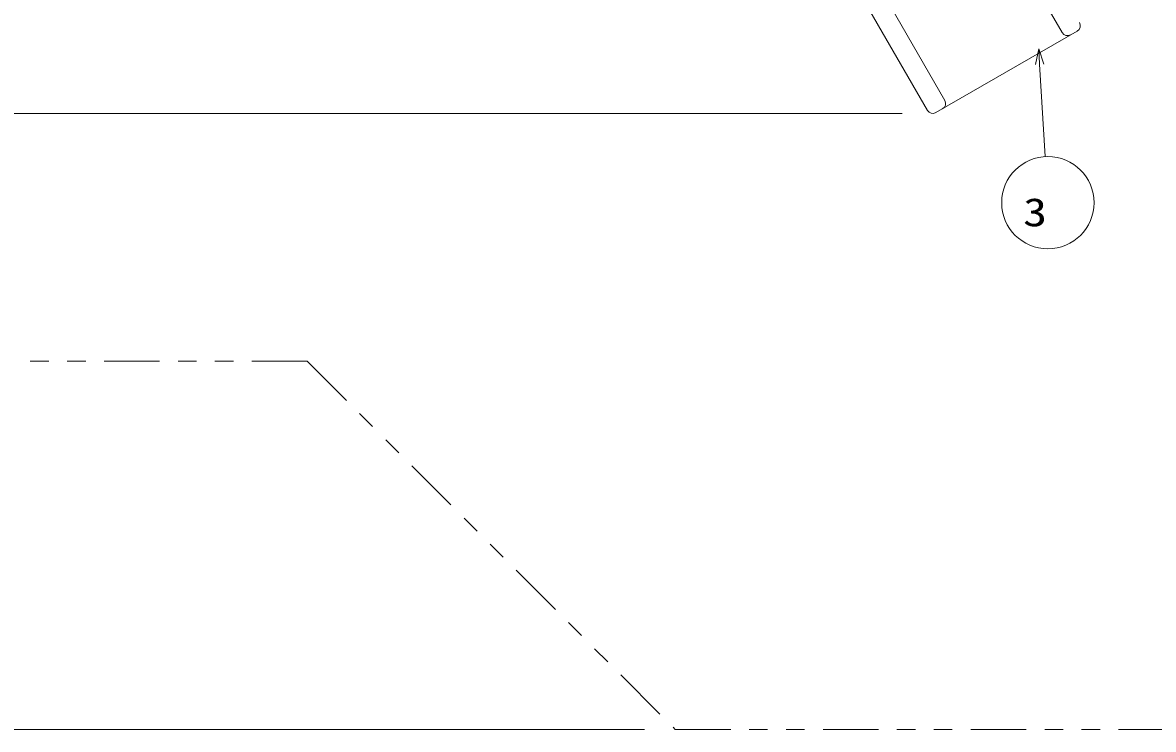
# Model space of a CAD drawing. Units: millimetres on the paper. Extents: x 0 to 420, y -594 to 297.
# Drawn here: x 156.7 to 218, y 106.6 to 144.8 of the extents above; entities that cross this region are included whole.
import ezdxf
from ezdxf.enums import TextEntityAlignment as Align

# ---------------------------------------------------------------- set-up
doc = ezdxf.new("R2010")
doc.units = ezdxf.units.MM
doc.linetypes.add('USER3', pattern=[8, 3, -1, 1, -1, 1, -1])
for name, color, linetype, lineweight in [('2D', 7, 'Continuous', 13), ('2D_DIMENSION', 7, 'Continuous', 13), ('2D_OUTLINE', 7, 'USER3', 13), ('AM_5', 7, 'Continuous', 13)]:
    doc.layers.add(name, color=color, linetype=linetype, lineweight=lineweight)
doc.styles.add('ＭＳ ゴシック', font='')
doc.styles.get('ＭＳ ゴシック').set_extended_font_data('MS Gothic')

msp = doc.modelspace()

# ---------------------------------------------------------------- linework, layer by layer
at = {"layer": '2D'}
for p, q in [((213.022, 144.259), (197.397, 171.322)), ((206.671, 140.593), (191.047, 167.655)), ((205.733, 140.051), (190.109, 167.113)), ((213.838, 144.346), (206.188, 139.929))]:
    msp.add_line(p, q, dxfattribs=at)
for centre, start, end in [((213.671, 144.634), 300, 30), ((213.31, 144.426), 210, 300), ((206.382, 140.426), 300, 30), ((206.022, 140.218), 210, 300)]:
    msp.add_arc(centre, 0.333, start, end, dxfattribs=at)
at = {"layer": '2D_DIMENSION'}
for p, q in [((204.355, 139.885), (47.725, 139.885)), ((204.355, 139.885), (47.73, 139.885)), ((190.41, 106.553), (39.119, 106.553)), ((190.41, 106.553), (47.73, 106.553))]:
    msp.add_line(p, q, dxfattribs=at)
at = {"layer": '2D_OUTLINE'}
for p, q in [((172.156, 126.474), (99.857, 126.474)), ((172.156, 126.474), (192.077, 106.553)), ((192.077, 106.553), (221.699, 106.553))]:
    msp.add_line(p, q, dxfattribs=at)
at = {"layer": 'AM_5'}
for p, q in [((211.754, 143.377), (211.581, 142.532)), ((211.754, 143.377), (211.581, 142.532)), ((212.027, 142.558), (211.754, 143.377)), ((211.804, 142.545), (211.754, 143.377)), ((212.027, 142.558), (211.754, 143.377)), ((211.804, 142.545), (211.754, 143.377)), ((212.101, 137.553), (211.804, 142.545)), ((212.101, 137.553), (211.804, 142.545))]:
    msp.add_line(p, q, dxfattribs=at)
msp.add_circle((212.25, 135.057), 2.5, dxfattribs=at)
msp.add_circle((212.25, 135.057), 2.5, dxfattribs=at)

# ---------------------------------------------------------------- texts
at = {"layer": 'AM_5', "style": 'ＭＳ ゴシック', "width": 1.25}
msp.add_text('3', height=1.527, dxfattribs=at).set_placement((210.911, 133.321), align=Align.BOTTOM_LEFT)
msp.add_text('3', height=1.527, dxfattribs=at).set_placement((210.911, 133.321), align=Align.BOTTOM_LEFT)

doc.saveas('drawing.dxf')
